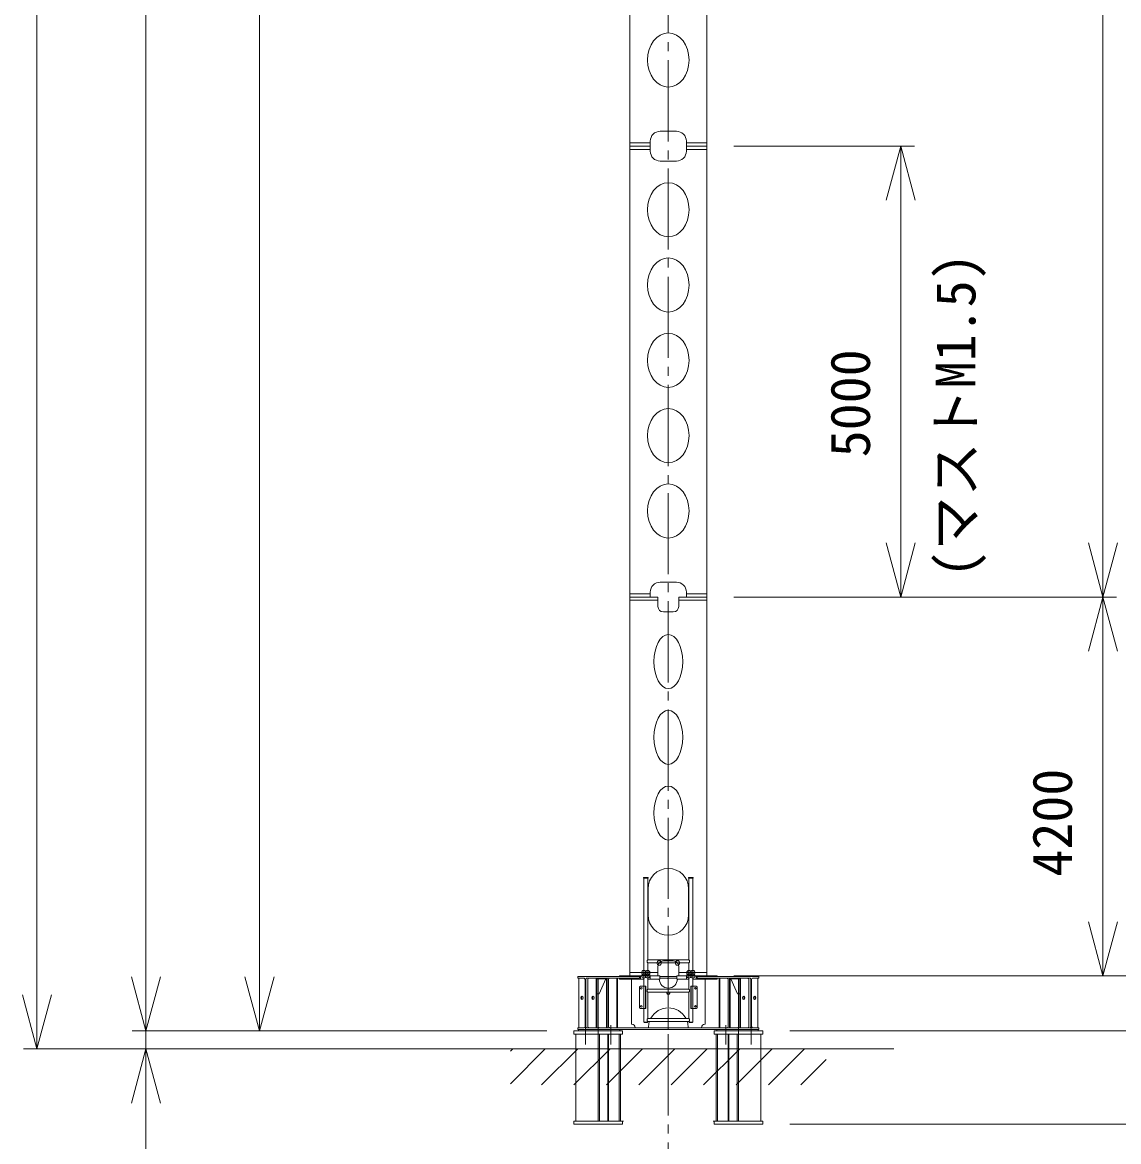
# Model space of a CAD drawing. Units: millimetres, scale not verified. Extents: x -27006 to 26751, y -37046 to 42575.
# Drawn here: x -25976 to -13826, y -28595 to -16184 of the extents above; entities that cross this region are included whole.
import ezdxf
from ezdxf.enums import TextEntityAlignment as Align

# ---------------------------------------------------------------- set-up
doc = ezdxf.new("R2010")
doc.units = ezdxf.units.MM
doc.header["$LTSCALE"] = 100
doc.header["$PDMODE"] = 32
doc.header["$PDSIZE"] = 50
doc.linetypes.add('CHAIN2', pattern=[12, 9, -1, 1, -1])
for name, color, linetype, lineweight in [('0-2_05 寸法', 7, 'Continuous', 18), ('0-3_10 当社外形線', 3, 'Continuous', 18), ('0-4_12 当社中心線', 3, 'CHAIN2', 18), ('0-6_20 躯体・土木、外形線', 1, 'Continuous', 18)]:
    doc.layers.add(name, color=color, linetype=linetype, lineweight=lineweight)
doc.styles.add('ＭＳ ゴシック', font='')
doc.styles.get('ＭＳ ゴシック').set_extended_font_data('MS Gothic')

msp = doc.modelspace()

# ---------------------------------------------------------------- linework, layer by layer
at = {"layer": '0-2_05 寸法'}
for p, q in [((-25814.7, -26966.8), (-25814.7, 14055.2)), ((-24607.2, 14055.2), (-24607.2, -26766.8)), ((-23347.6, -26766.8), (-23347.6, 7338.2)), ((-14000.8, -21956.8), (-14000.8, 6843.2)), ((-18091.6, -17556.8), (-16089.8, -17556.8)), ((-16239.8, -17556.8), (-16239.8, -18156.8)), ((-16239.8, -21956.8), (-16239.8, -18156.8)), ((-16239.8, -22556.8), (-16239.8, -21956.8)), ((-14000.8, -22556.8), (-14000.8, -21956.8)), ((-18091.6, -22556.8), (-13850.8, -22556.8)), ((-18091.6, -22556.8), (-16089.8, -22556.8)), ((-18091.6, -22556.8), (-13850.8, -22556.8)), ((-14000.8, -22556.8), (-14000.8, -23156.8)), ((-14000.8, -26156.8), (-14000.8, -23156.8)), ((-24607.2, -26766.8), (-24607.2, -26166.8)), ((-14000.8, -26756.8), (-14000.8, -26156.8)), ((-24607.2, -27366.8), (-24607.2, -26766.8)), ((-24607.2, -27366.8), (-24607.2, -26766.8)), ((-23347.6, -27366.8), (-23347.6, -26766.8)), ((-18091.6, -26756.8), (-13850.8, -26756.8)), ((-18091.6, -26756.8), (-10520, -26756.8)), ((-18091.6, -26756.8), (-10520, -26756.8)), ((-18091.6, -26756.8), (-8726.6, -26756.8)), ((-25814.7, -27566.8), (-25814.7, -26966.8)), ((-20163.1, -27366.8), (-24757.2, -27366.8)), ((-20163.1, -27366.8), (-24757.2, -27366.8)), ((-24607.2, -27366.8), (-24607.2, -27566.8)), ((-20163.1, -27366.8), (-23497.6, -27366.8)), ((-17470.1, -27366.8), (-10520, -27366.8)), ((-17470.1, -27366.8), (-7226.3, -27366.8)), ((-20141.9, -27566.8), (-25964.7, -27566.8)), ((-20141.9, -27566.8), (-24757.2, -27566.8)), ((-24607.2, -27566.8), (-24607.2, -28166.8)), ((-24607.2, -28166.8), (-24607.2, -30586.8)), ((-17470.1, -28402.8), (-7226.3, -28402.8))]:
    msp.add_line(p, q, dxfattribs=at)
for points in [[(-16400.6, -18156.8), (-16239.8, -17556.8), (-16079.1, -18156.8)], [(-16079.1, -21956.8), (-16239.8, -22556.8), (-16400.6, -21956.8)], [(-13840, -21956.8), (-14000.8, -22556.8), (-14161.5, -21956.8)], [(-14161.5, -23156.8), (-14000.8, -22556.8), (-13840, -23156.8)], [(-13840, -26156.8), (-14000.8, -26756.8), (-14161.5, -26156.8)], [(-24446.5, -26766.8), (-24607.2, -27366.8), (-24768, -26766.8)], [(-24446.5, -26766.8), (-24607.2, -27366.8), (-24768, -26766.8)], [(-23186.8, -26766.8), (-23347.6, -27366.8), (-23508.4, -26766.8)], [(-25653.9, -26966.8), (-25814.7, -27566.8), (-25975.5, -26966.8)], [(-24768, -28166.8), (-24607.2, -27566.8), (-24446.5, -28166.8)]]:
    msp.add_lwpolyline(points, dxfattribs=at)
at = {"layer": '0-3_10 当社外形線'}
for p, q in [((-19241.6, -17556.8), (-19241.6, -12556.8)), ((-18391.6, -17556.8), (-18391.6, -12556.8)), ((-18906.6, -17391.8), (-18726.6, -17391.8)), ((-19016.6, -17520.8), (-19241.6, -17520.8)), ((-19241.6, -22556.8), (-19241.6, -17556.8)), ((-19016.6, -17556.8), (-19241.6, -17556.8)), ((-19241.6, -17556.8), (-19016.6, -17556.8)), ((-19016.6, -17592.8), (-19241.6, -17592.8)), ((-19016.6, -17501.8), (-19016.6, -17556.8)), ((-19016.6, -17556.8), (-19016.6, -17611.8)), ((-18616.6, -17501.8), (-18616.6, -17556.8)), ((-18391.6, -17520.8), (-18616.6, -17520.8)), ((-18616.6, -17556.8), (-18616.6, -17611.8)), ((-18391.6, -17556.8), (-18616.6, -17556.8)), ((-18616.6, -17556.8), (-18391.6, -17556.8)), ((-18391.6, -17592.8), (-18616.6, -17592.8)), ((-18391.6, -22556.8), (-18391.6, -17556.8)), ((-18906.6, -17721.8), (-18726.6, -17721.8)), ((-18906.6, -22391.8), (-18726.6, -22391.8)), ((-19016.6, -22520.8), (-19241.6, -22520.8)), ((-19241.6, -22556.8), (-19016.6, -22556.8)), ((-19241.6, -22556.8), (-19241.6, -26756.8)), ((-19241.6, -22556.8), (-18931.6, -22556.8)), ((-19016.6, -22501.8), (-19016.6, -22556.8)), ((-18931.6, -22556.8), (-18931.6, -22661.8)), ((-18701.6, -22556.8), (-18701.6, -22661.8)), ((-18701.6, -22556.8), (-18391.6, -22556.8)), ((-18616.6, -22501.8), (-18616.6, -22556.8)), ((-18391.6, -22520.8), (-18616.6, -22520.8)), ((-18616.6, -22556.8), (-18391.6, -22556.8)), ((-18391.6, -22556.8), (-18391.6, -26756.8)), ((-19241.6, -22592.8), (-18931.6, -22592.8)), ((-18701.6, -22592.8), (-18391.6, -22592.8)), ((-18871.6, -22721.8), (-18761.6, -22721.8)), ((-19091.6, -25671.8), (-19091.6, -25667.3)), ((-19041.6, -25667.3), (-19091.6, -25667.3)), ((-19041.6, -25671.8), (-19091.6, -25671.8)), ((-19087.9, -27271.8), (-19087.9, -25671.8)), ((-19045.2, -26579.8), (-19045.2, -25671.8)), ((-19041.6, -25671.8), (-19041.6, -25667.3)), ((-18591.6, -25671.8), (-18591.6, -25667.3)), ((-18591.6, -25667.3), (-18541.6, -25667.3)), ((-18591.6, -25671.8), (-18541.6, -25671.8)), ((-18587.9, -26579.8), (-18587.9, -25671.8)), ((-18545.2, -27271.8), (-18545.2, -25671.8)), ((-18541.6, -25671.8), (-18541.6, -25667.3)), ((-19041.6, -25791.8), (-19041.6, -26081.8)), ((-19041.6, -25791.8), (-19041.6, -26081.8)), ((-18591.6, -25791.8), (-18591.6, -26081.8)), ((-18591.6, -25791.8), (-18591.6, -26081.8)), ((-18587.9, -26579.8), (-19045.2, -26579.8)), ((-19045.2, -26904.8), (-19045.2, -26613.8)), ((-18587.9, -26613.8), (-19045.2, -26613.8)), ((-18931.6, -26756.8), (-18931.6, -26651.8)), ((-18871.6, -26591.8), (-18761.6, -26591.8)), ((-18701.6, -26756.8), (-18701.6, -26651.8)), ((-18587.9, -26904.8), (-18587.9, -26613.8)), ((-19749.3, -26783.8), (-19820.7, -26783.8)), ((-19809.4, -26783.8), (-19809.4, -27331.8)), ((-19740.1, -26796.8), (-19740.1, -27318.8)), ((-19731.6, -26796.8), (-19731.6, -27318.8)), ((-19134.8, -26783.8), (-19722.4, -26783.8)), ((-19708.6, -26796.8), (-19708.6, -27318.8)), ((-19617, -26783.8), (-19617, -27331.8)), ((-19608.5, -26783.8), (-19608.5, -27331.8)), ((-19608.5, -26790.4), (-19509.5, -26790.4)), ((-19516.6, -26783.8), (-19509.5, -26790.4)), ((-19502.5, -26783.8), (-19502.5, -27331.8)), ((-19494, -26783.8), (-19494, -27331.8)), ((-19479.5, -26796.8), (-19479.5, -27318.8)), ((-19387.9, -26783.8), (-19387.9, -27331.8)), ((-19379.4, -26783.8), (-19379.4, -27331.8)), ((-19357.5, -26763.8), (-19357.5, -26756.8)), ((-19087.9, -26756.8), (-19357.5, -26756.8)), ((-19357.5, -26792.8), (-19357.5, -26783.8)), ((-19087.9, -26792.8), (-19357.5, -26792.8)), ((-19241.6, -26720.8), (-19087.9, -26720.8)), ((-19223.1, -26792.8), (-19223.1, -27291.8)), ((-19134.8, -26763.8), (-19134.8, -26783.8)), ((-19124.2, -26792.8), (-19124.2, -26756.8)), ((-19087.9, -26720.8), (-19045.2, -26720.8)), ((-19045.2, -26720.8), (-18931.6, -26720.8)), ((-18912, -26756.8), (-19045.2, -26756.8)), ((-19045.2, -26756.8), (-18931.6, -26756.8)), ((-18912, -26792.8), (-19045.2, -26792.8)), ((-19018.2, -26756.8), (-19018.2, -26792.8)), ((-18912, -26792.8), (-18912, -26756.8)), ((-18912, -26763.8), (-18721.1, -26763.8)), ((-18912, -26783.8), (-18721.1, -26783.8)), ((-18816.6, -26763.8), (-18816.6, -26783.8)), ((-18816.6, -26796.8), (-18816.6, -26881.5)), ((-18721.1, -26792.8), (-18721.1, -26756.8)), ((-18721.1, -26756.8), (-18587.9, -26756.8)), ((-18721.1, -26792.8), (-18587.9, -26792.8)), ((-18614.9, -26756.8), (-18614.9, -26792.8)), ((-18545.2, -26756.8), (-18275.7, -26756.8)), ((-18545.2, -26792.8), (-18275.7, -26792.8)), ((-18509, -26792.8), (-18509, -26756.8)), ((-18498.4, -26763.8), (-18498.4, -26783.8)), ((-18498.4, -26763.8), (-17812.5, -26763.8)), ((-18498.4, -26783.8), (-17910.8, -26783.8)), ((-18410.1, -26792.8), (-18410.1, -27291.8)), ((-18275.7, -26763.8), (-18275.7, -26756.8)), ((-18275.7, -26792.8), (-18275.7, -26783.8)), ((-18253.7, -26783.8), (-18253.7, -27331.8)), ((-18245.2, -26783.8), (-18245.2, -27331.8)), ((-18153.7, -26796.8), (-18153.7, -27318.8)), ((-18139.2, -26783.8), (-18139.2, -27331.8)), ((-18130.7, -26783.8), (-18130.7, -27331.8)), ((-18116.6, -26783.8), (-18123.6, -26790.4)), ((-18024.6, -26790.4), (-18123.6, -26790.4)), ((-18050.1, -26957.4), (-18123.6, -26790.4)), ((-18024.6, -26783.8), (-18024.6, -27331.8)), ((-18016.1, -26783.8), (-18016.1, -27331.8)), ((-17924.6, -26796.8), (-17924.6, -27318.8)), ((-17901.6, -26796.8), (-17901.6, -27318.8)), ((-17893.1, -26796.8), (-17893.1, -27318.8)), ((-17883.9, -26783.8), (-17812.5, -26783.8)), ((-17823.8, -26783.8), (-17823.8, -27331.8)), ((-17812.5, -26763.8), (-17812.5, -26783.8)), ((-19126.6, -26869.8), (-19136.6, -26879.8)), ((-19136.6, -27109.8), (-19136.6, -26879.8)), ((-19071.1, -27119.8), (-19071.1, -26869.8)), ((-19066.6, -27119.8), (-19066.6, -26869.8)), ((-18587.9, -26904.8), (-19045.2, -26904.8)), ((-18566.6, -27119.8), (-18566.6, -26869.8)), ((-18562.1, -27119.8), (-18562.1, -26869.8)), ((-18506.6, -26869.8), (-18496.6, -26879.8)), ((-18496.6, -27109.8), (-18496.6, -26879.8)), ((-19045.2, -27229.8), (-19045.2, -26938.8)), ((-18587.9, -26938.8), (-19045.2, -26938.8)), ((-18587.9, -27229.8), (-18587.9, -26938.8)), ((-18024.6, -26957.4), (-18050.1, -26957.4)), ((-19136.6, -27109.8), (-19126.6, -27119.8)), ((-18816.6, -27122.9), (-18816.6, -27224.7)), ((-18496.6, -27109.8), (-18506.6, -27119.8)), ((-19087.9, -27271.8), (-19045.2, -27271.8)), ((-19086.1, -27274.1), (-19086.1, -27271.8)), ((-18587.9, -27229.8), (-19045.2, -27229.8)), ((-19045.2, -27271.8), (-19045.2, -27263.8)), ((-18587.9, -27263.8), (-19045.2, -27263.8)), ((-18816.6, -27270.6), (-18816.6, -27318.8)), ((-18587.9, -27271.8), (-18587.9, -27263.8)), ((-18545.2, -27271.8), (-18587.9, -27271.8)), ((-18547.1, -27274.1), (-18547.1, -27271.8)), ((-19863.1, -27366.8), (-19325.7, -27366.8)), ((-19863.1, -27402.8), (-19863.1, -27366.8)), ((-19863.1, -27402.8), (-19325.7, -27402.8)), ((-19841.9, -28366.8), (-19841.9, -27402.8)), ((-19820.7, -27331.8), (-19820.7, -27351.8)), ((-19749.3, -27331.8), (-19820.7, -27331.8)), ((-17812.5, -27351.8), (-19820.7, -27351.8)), ((-19813.6, -27366.8), (-19813.6, -27351.8)), ((-19813.6, -27366.8), (-19354, -27366.8)), ((-17910.8, -27331.8), (-19722.4, -27331.8)), ((-19594.4, -28366.8), (-19594.4, -27402.8)), ((-19594.4, -28366.8), (-19594.4, -27402.8)), ((-19581, -28366.8), (-19581, -27402.8)), ((-19488.3, -28366.8), (-19488.3, -27402.8)), ((-19479.9, -28366.8), (-19479.9, -27402.8)), ((-19360.4, -28366.8), (-19360.4, -27402.8)), ((-19354, -27366.8), (-19354, -27351.8)), ((-19346.9, -28366.8), (-19346.9, -27402.8)), ((-19325.7, -27402.8), (-19325.7, -27366.8)), ((-18816.6, -27331.8), (-18816.6, -27351.8)), ((-17770.1, -27366.8), (-18307.5, -27366.8)), ((-18307.5, -27402.8), (-18307.5, -27366.8)), ((-17770.1, -27402.8), (-18307.5, -27402.8)), ((-18286.3, -28366.8), (-18286.3, -27402.8)), ((-18279.2, -27366.8), (-18279.2, -27351.8)), ((-17819.6, -27366.8), (-18279.2, -27366.8)), ((-18272.8, -28366.8), (-18272.8, -27402.8)), ((-18153.3, -28366.8), (-18153.3, -27402.8)), ((-18144.8, -28366.8), (-18144.8, -27402.8)), ((-18052.2, -28366.8), (-18052.2, -27402.8)), ((-18038.8, -28366.8), (-18038.8, -27402.8)), ((-18038.8, -28366.8), (-18038.8, -27402.8)), ((-17812.5, -27331.8), (-17883.9, -27331.8)), ((-17819.6, -27366.8), (-17819.6, -27351.8)), ((-17812.5, -27331.8), (-17812.5, -27351.8)), ((-17791.3, -28366.8), (-17791.3, -27402.8)), ((-17770.1, -27402.8), (-17770.1, -27366.8)), ((-19863.1, -28366.8), (-19311.8, -28366.8)), ((-19863.1, -28402.8), (-19863.1, -28366.8)), ((-19863.1, -28402.8), (-19325.7, -28402.8)), ((-19325.7, -28402.8), (-19325.7, -28366.8)), ((-17770.1, -28366.8), (-18321.4, -28366.8)), ((-18307.5, -28402.8), (-18307.5, -28366.8)), ((-17770.1, -28402.8), (-18307.5, -28402.8)), ((-17770.1, -28402.8), (-17770.1, -28366.8))]:
    msp.add_line(p, q, dxfattribs=at)
for points in [[(-19134.8, -26763.8), (-19820.7, -26763.8), (-19820.7, -26783.8)], [(-19608.5, -26957.4), (-19583.1, -26957.4), (-19509.5, -26790.4)], [(-19594.1, -26796.8), (-19594.1, -26957.4), (-19594.1, -27318.8)], [(-19241.6, -26756.8), (-19087.9, -26756.8), (-19045.2, -26756.8)], [(-18701.6, -26720.8), (-18587.9, -26720.8), (-18545.2, -26720.8), (-18391.6, -26720.8)], [(-18701.6, -26756.8), (-18587.9, -26756.8), (-18545.2, -26756.8), (-18391.6, -26756.8)], [(-18039.1, -26796.8), (-18039.1, -26957.4), (-18039.1, -27318.8)], [(-19126.6, -26869.8), (-19087.9, -26869.8), (-19066.6, -26869.8)], [(-18566.6, -26869.8), (-18545.2, -26869.8), (-18506.6, -26869.8)], [(-19126.6, -27119.8), (-19087.9, -27119.8), (-19066.6, -27119.8)], [(-18566.6, -27119.8), (-18545.2, -27119.8), (-18506.6, -27119.8)], [(-19086.1, -27274.1), (-19047.1, -27274.1), (-19047.1, -27271.8)], [(-18547.1, -27274.1), (-18586.1, -27274.1), (-18586.1, -27271.8)]]:
    msp.add_lwpolyline(points, dxfattribs=at)
for centre in [(-19116.7, -26894.8), (-19116.5, -26894.8), (-18516.7, -26894.8), (-18516.5, -26894.8), (-19116.7, -27094.8), (-19116.5, -27094.8), (-18516.7, -27094.8), (-18516.5, -27094.8)]:
    msp.add_circle(centre, 9.5, dxfattribs=at)
for centre, radius, start, end in [((-18906.6, -17501.8), 110, 90, 180), ((-18726.6, -17501.8), 110, 0, 90), ((-18906.6, -17611.8), 110, 180, 270), ((-18726.6, -17611.8), 110, 270, 360), ((-18906.6, -22501.8), 110, 90, 180), ((-18726.6, -22501.8), 110, 0, 90), ((-18871.6, -22661.8), 60, 180, 270), ((-18761.6, -22661.8), 60, 270, 0), ((-18816.6, -25791.8), 225, 0, 180), ((-18816.6, -25791.8), 225, 0, 180), ((-18816.6, -26081.8), 225, 180, 0), ((-18816.6, -26081.8), 225, 180, 0), ((-19023.5, -26596.8), 27.6, 141.92088, 218.07912), ((-18871.6, -26651.8), 60, 140.70352, 180), ((-18871.6, -26651.8), 60, 90, 140.70352), ((-18761.6, -26651.8), 60, 39.29648, 90), ((-18761.6, -26651.8), 60, 0, 39.29648), ((-18609.6, -26596.8), 27.6, 321.92088, 38.07912), ((-18816.6, -26792.8), 100, 180, 0), ((-19023.5, -26921.8), 27.6, 141.92088, 218.07912), ((-18609.6, -26921.8), 27.6, 321.92088, 38.07912), ((-18816.6, -26944.8), 18, 160.52878, 19.47122), ((-18816.6, -27331.8), 220, 29.10185, 150.89815), ((-19223.1, -27331.8), 40, 0, 90), ((-19023.5, -27246.8), 27.6, 141.92088, 218.07912), ((-18816.6, -27331.8), 220, 163.35962, 180), ((-18816.6, -27331.8), 220, 0, 16.64038), ((-18609.6, -27246.8), 27.6, 321.92088, 38.07912), ((-18410.1, -27331.8), 40, 90, 180)]:
    msp.add_arc(centre, radius, start, end, dxfattribs=at)
for centre, major_axis, ratio in [((-18816.6, -16601.8), (0, 300), 0.766667), ((-18816.6, -18261.8), (0, 300), 0.766667), ((-18816.6, -19096.8), (0, 300), 0.766667), ((-18816.6, -19931.8), (0, 300), 0.766667), ((-18816.6, -20766.8), (0, 300), 0.766667), ((-18816.6, -21601.8), (0, 300), 0.766667), ((-18816.6, -23271.8), (0, -300), 0.533333), ((-18816.6, -24111.8), (0, -300), 0.533333), ((-18816.6, -24951.8), (0, -300), 0.533333), ((-19774, -27001.8), (0, -18), 0.707107), ((-19652.4, -27001.8), (0, -18), 0.707107), ((-17980.8, -27001.8), (0, 18), 0.707107), ((-17859.2, -27001.8), (0, 18), 0.707107)]:
    msp.add_ellipse(centre, major_axis=major_axis, ratio=ratio, dxfattribs=at)
for centre, major_axis, start_param, end_param in [((-19749.3, -26796.8), (0, -13), 1.5707963, 3.1415928), ((-19722.4, -26796.8), (0, -13), 3.1415928, 4.712389), ((-19699.4, -26796.8), (0, -13), 3.1415928, 4.712389), ((-19584.9, -26796.8), (0, -13), 3.1415928, 4.712389), ((-19470.3, -26796.8), (0, -13), 3.1415928, 4.712389), ((-18825.8, -26796.8), (0, -13), 1.5707963, 3.1415928), ((-18162.9, -26796.8), (0, -13), 1.5707963, 3.1415928), ((-18048.3, -26796.8), (0, -13), 1.5707963, 3.1415928), ((-17933.8, -26796.8), (0, -13), 1.5707963, 3.1415927), ((-17910.8, -26796.8), (0, -13), 1.5707963, 3.1415928), ((-17883.9, -26796.8), (0, 13), 6.2831853, 7.8539816), ((-19765.5, -27001.8), (0, -18), 3.4814296, 5.9433484), ((-19643.9, -27001.8), (0, -18), 3.4814296, 5.9433484), ((-17989.3, -27001.8), (0, 18), 3.4814296, 5.9433484), ((-17867.7, -27001.8), (0, 18), 3.4814296, 5.9433484), ((-19749.3, -27318.8), (0, -13), 6.2831853, 7.8539816), ((-19722.4, -27318.8), (0, 13), 1.5707963, 3.1415928), ((-19699.4, -27318.8), (0, 13), 1.5707963, 3.1415928), ((-19584.9, -27318.8), (0, 13), 1.5707963, 3.1415928), ((-19470.3, -27318.8), (0, 13), 1.5707963, 3.1415928), ((-18825.8, -27318.8), (0, -13), 6.2831853, 7.8539816), ((-18162.9, -27318.8), (0, 13), 3.1415927, 4.712389), ((-18048.3, -27318.8), (0, 13), 3.1415928, 4.712389), ((-17933.8, -27318.8), (0, 13), 3.1415928, 4.712389), ((-17910.8, -27318.8), (0, 13), 3.1415928, 4.712389), ((-17883.9, -27318.8), (0, 13), 1.5707963, 3.1415928)]:
    msp.add_ellipse(centre, major_axis=major_axis, ratio=0.707107, start_param=start_param, end_param=end_param, dxfattribs=at)
for p in [(-18918, -26613.8), (-18715.2, -26613.8), (-19087.9, -26720.8), (-19087.9, -26756.8), (-19045.2, -26720.8), (-19045.2, -26756.8), (-18587.9, -26720.8), (-18587.9, -26756.8), (-18545.2, -26720.8), (-18545.2, -26756.8)]:
    msp.add_point(p, dxfattribs=at)
at = {"layer": '0-4_12 当社中心線'}
for p, q in [((-18816.6, -29503.9), (-18816.6, 11057)), ((-18816.6, -26631.8), (-18816.6, -26763.8)), ((-18816.6, -26783.8), (-18816.6, -26796.8)), ((-19735.8, -27301.8), (-19735.8, -27366.8)), ((-19594.4, -27301.8), (-19594.4, -27366.8)), ((-19453, -27301.8), (-19453, -27366.8)), ((-18180.2, -27301.8), (-18180.2, -27366.8)), ((-18038.8, -27301.8), (-18038.8, -27366.8)), ((-17897.3, -27301.8), (-17897.3, -27366.8)), ((-19735.8, -27517.3), (-19735.8, -27366.8)), ((-19594.4, -27517.3), (-19594.4, -27366.8)), ((-19453, -27517.3), (-19453, -27366.8)), ((-18180.2, -27517.3), (-18180.2, -27366.8)), ((-18038.8, -27517.3), (-18038.8, -27366.8)), ((-17897.3, -27517.3), (-17897.3, -27366.8))]:
    msp.add_line(p, q, dxfattribs=at)
at = {"layer": '0-6_20 躯体・土木、外形線'}
for p, q in [((-16316.6, -27566.8), (-21316.6, -27566.8)), ((-20566.6, -27593.6), (-20539.8, -27566.8)), ((-20566.6, -27952.8), (-20180.5, -27566.8)), ((-20221.3, -27966.8), (-19821.3, -27566.8)), ((-19862.1, -27966.8), (-19462.1, -27566.8)), ((-19502.9, -27966.8), (-19102.9, -27566.8)), ((-18784.5, -27966.8), (-18384.5, -27566.8)), ((-18425.3, -27966.8), (-18025.3, -27566.8)), ((-18066.1, -27966.8), (-17666.1, -27566.8)), ((-17706.9, -27966.8), (-17306.9, -27566.8)), ((-17347.7, -27966.8), (-17066.6, -27685.7))]:
    msp.add_line(p, q, dxfattribs=at)
msp.add_lwpolyline([(-19143.7, -27966.8), (-18816.6, -27639.6), (-18743.7, -27566.8)], dxfattribs=at)

# ---------------------------------------------------------------- texts
at = {"layer": '0-2_05 寸法', "style": 'ＭＳ ゴシック'}
for s, p in [('(マストM1.5)', (-15280.8, -22340.6)), ('5000', (-16449.8, -21006.8)), ('4200', (-14210.8, -25656.8))]:
    msp.add_text(s, height=439.9, rotation=90, dxfattribs=at).set_placement(p, align=Align.BOTTOM_LEFT)

doc.saveas('drawing.dxf')
